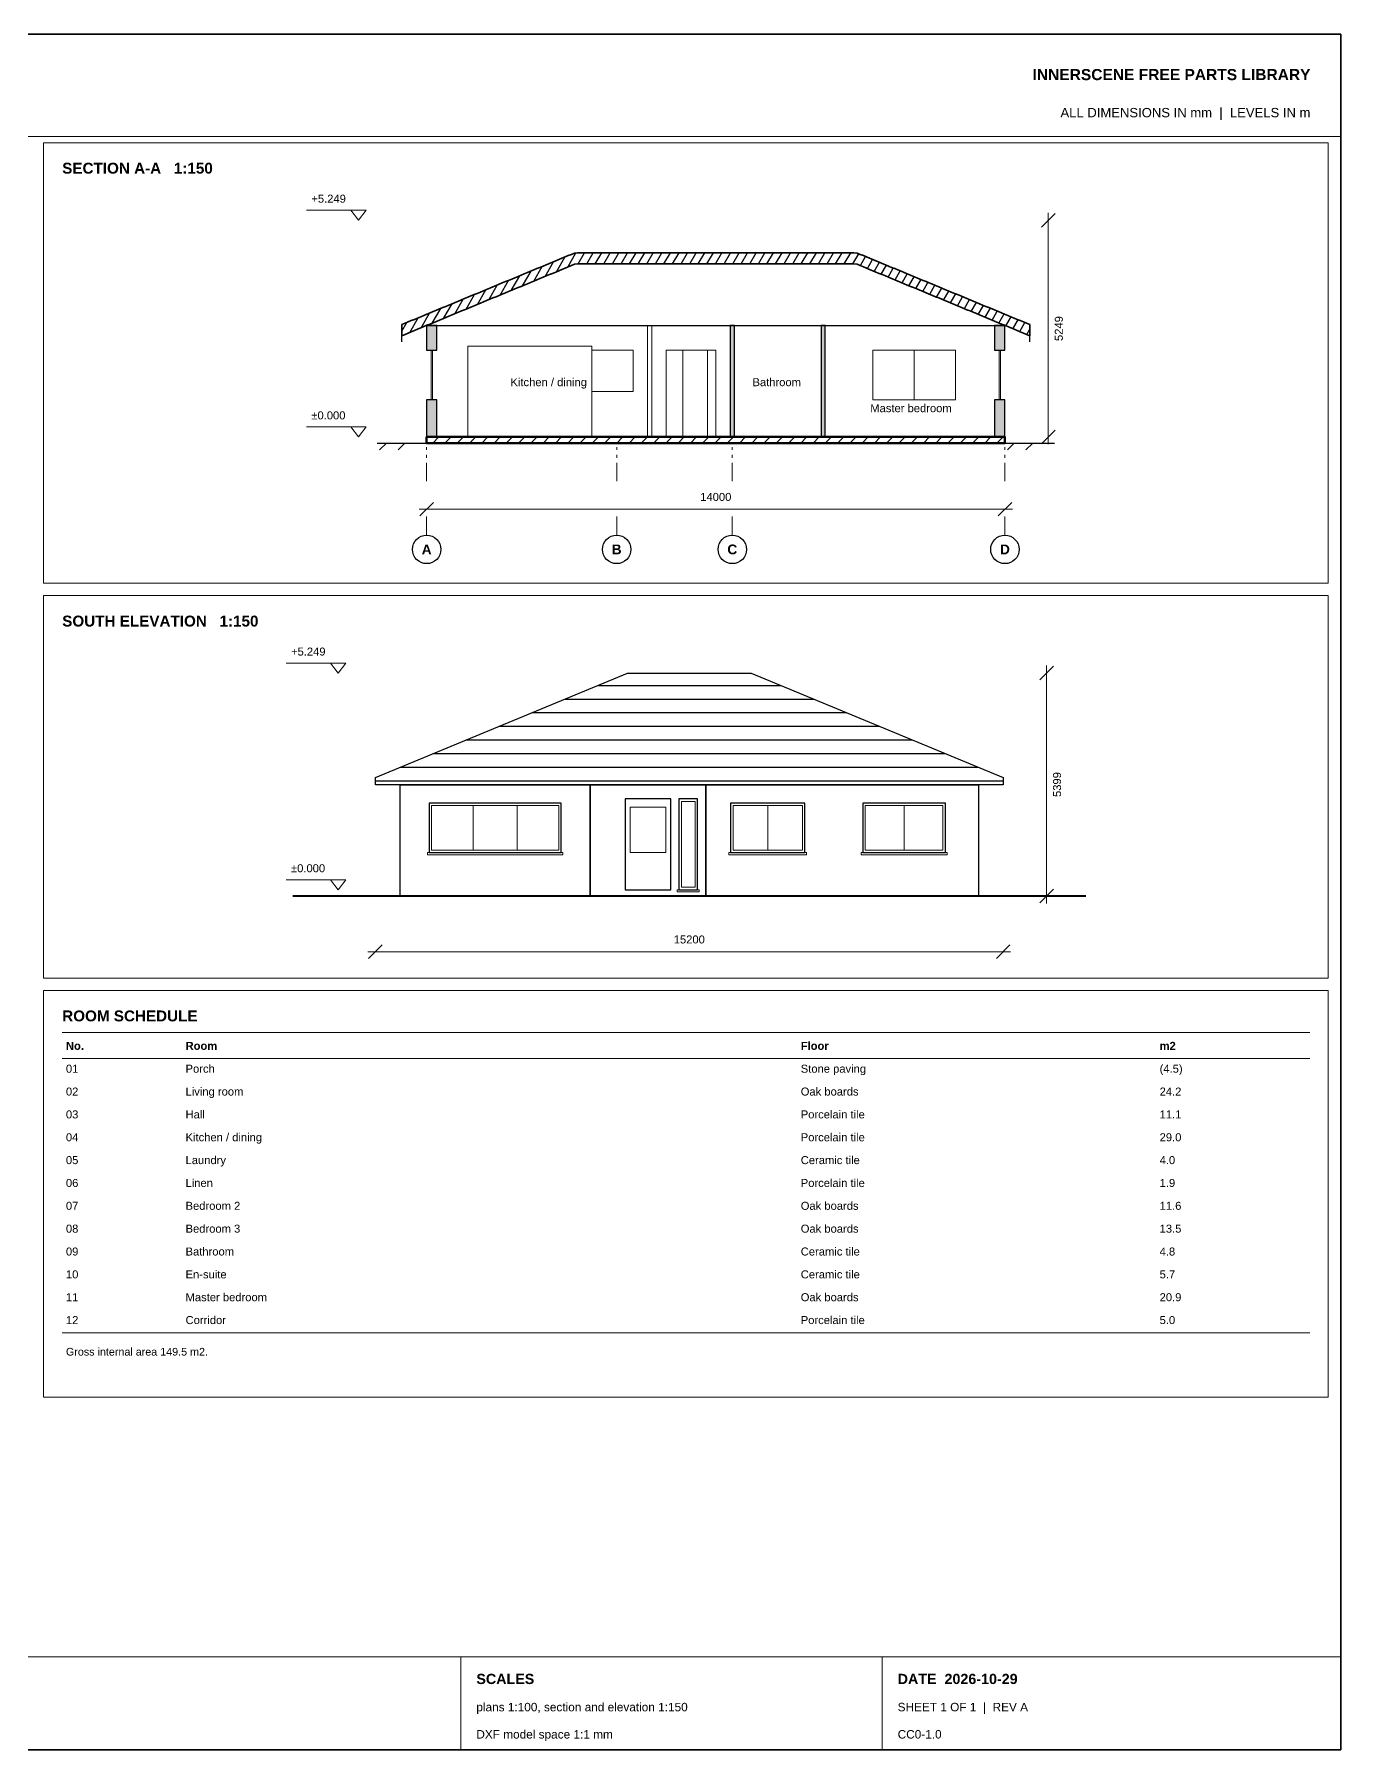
# Paper-space layout 'Layout1' of a CAD drawing. Header units: millimetres. Extents: x 10 to 410, y 10 to 287.
# Drawn here: x 199.2 to 410, y 10 to 287 of the extents above; entities that cross this region are included whole.
import ezdxf
from ezdxf.enums import TextEntityAlignment as Align

# ---------------------------------------------------------------- set-up
doc = ezdxf.new("R2010")
doc.units = ezdxf.units.MM
for name, color, linetype, lineweight, true_color in [('A-BORDER', 7, 'Continuous', 18, 0x6f8794), ('A-DIMS', 7, 'Continuous', 15, 0x46606d), ('A-DOOR', 7, 'Continuous', 20, 0x8a5a35), ('A-GLAZ', 7, 'Continuous', 20, 0x2a7f95), ('A-GRID', 7, 'Continuous', 13, 0x7b939b), ('A-ROOF', 7, 'Continuous', 30, 0x7a4a32), ('A-SITE', 7, 'Continuous', 25, 0x75664e), ('A-TEXT', 7, 'Continuous', 15, 0x1b2a33), ('A-WALL', 7, 'Continuous', 30, 0x2f3d46), ('A-WALL-BYD', 7, 'Continuous', 18, 0x6d7d86), ('S-CONC', 7, 'Continuous', 50, 0x1f2d36), ('S-HATCH', 7, 'Continuous', 9, 0x9aa5aa)]:
    doc.layers.add(name, color=color, linetype=linetype, lineweight=lineweight, true_color=true_color)
doc.styles.add('STR_BOLD', font='arialbd.ttf')
doc.styles.add('STR_REGULAR', font='arial.ttf')

psp = doc.layouts.get("Layout1")

# ---------------------------------------------------------------- hatches: boundary and pattern name
at = {"layer": 'A-WALL'}
for points in [[(262.48, 235.99), (264.15, 235.99), (264.15, 239.99), (262.48, 239.99)], [(311.48, 221.99), (312.15, 221.99), (312.15, 239.99), (311.48, 239.99)], [(326.15, 221.99), (326.81, 221.99), (326.81, 239.99), (326.15, 239.99)], [(354.15, 235.99), (355.81, 235.99), (355.81, 239.99), (354.15, 239.99)], [(262.48, 221.99), (264.15, 221.99), (264.15, 227.99), (262.48, 227.99)], [(354.15, 221.99), (355.81, 221.99), (355.81, 227.99), (354.15, 227.99)]]:
    psp.add_hatch(color=256, dxfattribs=at).paths.add_polyline_path(points)

# ---------------------------------------------------------------- linework, layer by layer
at = {"layer": 'A-BORDER'}
for p, q in [((10, 270.5), (410, 270.5)), ((203.66, 125.8), (405, 125.8)), ((203.66, 121.61), (405, 121.61)), ((203.66, 77.33), (405, 77.33)), ((10, 25), (410, 25)), ((268, 10), (268, 25)), ((336, 10), (336, 25))]:
    psp.add_line(p, q, dxfattribs=at)
at = {"layer": 'A-BORDER', "lineweight": 35}
psp.add_lwpolyline([(10, 10), (410, 10), (410, 287), (10, 287)], close=True, dxfattribs=at)
at = {"layer": 'A-BORDER'}
for points in [[(200.66, 198.37), (408, 198.37), (408, 269.5), (200.66, 269.5)], [(200.66, 134.61), (408, 134.61), (408, 196.37), (200.66, 196.37)], [(200.66, 66.95), (408, 66.95), (408, 132.61), (200.66, 132.61)]]:
    psp.add_lwpolyline(points, close=True, dxfattribs=at)
at = {"layer": 'A-DIMS'}
for p, q in [((252.73, 258.58), (243.07, 258.58)), ((362.81, 220.79), (362.81, 258.18)), ((252.73, 223.59), (243.07, 223.59)), ((261.28, 210.32), (357.01, 210.32)), ((249.45, 185.45), (239.79, 185.45)), ((362.53, 146.66), (362.53, 185.05)), ((249.45, 150.46), (239.79, 150.46)), ((253, 138.86), (356.73, 138.86))]:
    psp.add_line(p, q, dxfattribs=at)
at = {"layer": 'A-DIMS', "lineweight": 30}
for p, q in [((361.71, 255.88), (363.91, 258.08)), ((361.71, 220.89), (363.91, 223.09)), ((261.38, 209.22), (263.58, 211.42)), ((354.71, 209.22), (356.91, 211.42)), ((361.43, 182.75), (363.63, 184.95)), ((361.43, 146.76), (363.63, 148.96)), ((253.1, 137.76), (255.3, 139.96)), ((354.43, 137.76), (356.63, 139.96))]:
    psp.add_line(p, q, dxfattribs=at)
at = {"layer": 'A-DIMS'}
for points in [[(251.48, 256.98), (250.23, 258.58), (252.73, 258.58)], [(251.48, 221.99), (250.23, 223.59), (252.73, 223.59)], [(248.2, 183.85), (246.95, 185.45), (249.45, 185.45)], [(248.2, 148.86), (246.95, 150.46), (249.45, 150.46)]]:
    psp.add_lwpolyline(points, close=True, dxfattribs=at)
at = {"layer": 'A-DOOR'}
for points in [[(301.15, 221.99), (307.81, 221.99), (307.81, 235.99), (301.15, 235.99)], [(303.81, 221.99), (309.15, 221.99), (309.15, 235.99), (303.81, 235.99)]]:
    psp.add_lwpolyline(points, close=True, dxfattribs=at)
at = {"layer": 'A-DOOR', "lineweight": 25}
psp.add_lwpolyline([(294.53, 148.86), (301.87, 148.86), (301.87, 163.52), (294.53, 163.52)], close=True, dxfattribs=at)
at = {"layer": 'A-GLAZ'}
for p, q in [((262.48, 235.99), (264.15, 235.99)), ((263.21, 227.99), (263.21, 235.99)), ((263.41, 227.99), (263.41, 235.99)), ((341.15, 227.99), (341.15, 235.99)), ((354.15, 235.99), (355.81, 235.99)), ((354.88, 227.99), (354.88, 235.99)), ((355.08, 227.99), (355.08, 235.99)), ((262.48, 227.99), (264.15, 227.99)), ((354.15, 227.99), (355.81, 227.99)), ((269.98, 155.26), (269.98, 162.46)), ((277.09, 155.26), (277.09, 162.46)), ((317.53, 155.26), (317.53, 162.46)), ((339.53, 155.26), (339.53, 162.46))]:
    psp.add_line(p, q, dxfattribs=at)
for points in [[(269.15, 221.99), (289.15, 221.99), (289.15, 236.65), (269.15, 236.65)], [(289.15, 229.32), (295.81, 229.32), (295.81, 235.99), (289.15, 235.99)], [(334.48, 227.99), (347.81, 227.99), (347.81, 235.99), (334.48, 235.99)], [(263.27, 155.26), (283.8, 155.26), (283.8, 162.46), (263.27, 162.46)], [(295.33, 154.86), (301.07, 154.86), (301.07, 162.19), (295.33, 162.19)], [(303.6, 149.26), (305.8, 149.26), (305.8, 163.12), (303.6, 163.12)], [(311.93, 155.26), (323.13, 155.26), (323.13, 162.46), (311.93, 162.46)], [(333.27, 155.26), (345.8, 155.26), (345.8, 162.46), (333.27, 162.46)]]:
    psp.add_lwpolyline(points, close=True, dxfattribs=at)
at = {"layer": 'A-GLAZ', "lineweight": 25}
for points in [[(303.2, 148.86), (306.2, 148.86), (306.2, 163.52), (303.2, 163.52)], [(262.87, 154.86), (284.2, 154.86), (284.2, 162.86), (262.87, 162.86)], [(311.53, 154.86), (323.53, 154.86), (323.53, 162.86), (311.53, 162.86)], [(332.87, 154.86), (346.2, 154.86), (346.2, 162.86), (332.87, 162.86)]]:
    psp.add_lwpolyline(points, close=True, dxfattribs=at)
at = {"layer": 'A-GRID'}
for p, q in [((262.48, 219.92), (262.48, 220.32)), ((262.48, 218.62), (262.48, 219.12)), ((293.15, 219.92), (293.15, 220.32)), ((293.15, 218.62), (293.15, 219.12)), ((311.81, 219.92), (311.81, 220.32)), ((311.81, 218.62), (311.81, 219.12)), ((355.81, 219.92), (355.81, 220.32)), ((355.81, 218.62), (355.81, 219.12)), ((262.48, 214.82), (262.48, 217.82)), ((293.15, 214.82), (293.15, 217.82)), ((311.81, 214.82), (311.81, 217.82)), ((355.81, 214.82), (355.81, 217.82)), ((262.48, 206.12), (262.48, 209.12)), ((293.15, 206.12), (293.15, 209.12)), ((311.81, 206.12), (311.81, 209.12)), ((355.81, 206.12), (355.81, 209.12))]:
    psp.add_line(p, q, dxfattribs=at)
at = {"layer": 'A-GRID', "lineweight": 25}
for centre in [(262.48, 203.82), (293.15, 203.82), (311.81, 203.82), (355.81, 203.82)]:
    psp.add_circle(centre, 2.3, dxfattribs=at)
at = {"layer": 'A-ROOF'}
for p, q in [((279.78, 247.15), (281.15, 249.52)), ((281.6, 247.91), (282.97, 250.28)), ((283.42, 248.66), (284.79, 251.03)), ((285.24, 249.42), (286.56, 251.7)), ((286.93, 249.93), (287.97, 251.73)), ((288.31, 249.93), (289.35, 251.73)), ((289.7, 249.93), (290.74, 251.73)), ((291.08, 249.93), (292.12, 251.73)), ((292.47, 249.93), (293.51, 251.73)), ((293.85, 249.93), (294.9, 251.73)), ((295.24, 249.93), (296.28, 251.73)), ((296.62, 249.93), (297.67, 251.73)), ((298.01, 249.93), (299.05, 251.73)), ((299.4, 249.93), (300.44, 251.73)), ((300.78, 249.93), (301.82, 251.73)), ((302.17, 249.93), (303.21, 251.73)), ((303.55, 249.93), (304.59, 251.73)), ((304.94, 249.93), (305.98, 251.73)), ((306.32, 249.93), (307.37, 251.73)), ((307.71, 249.93), (308.75, 251.73)), ((309.1, 249.93), (310.14, 251.73)), ((310.48, 249.93), (311.52, 251.73)), ((311.87, 249.93), (312.91, 251.73)), ((313.25, 249.93), (314.29, 251.73)), ((314.64, 249.93), (315.68, 251.73)), ((316.02, 249.93), (317.07, 251.73)), ((317.41, 249.93), (318.45, 251.73)), ((318.8, 249.93), (319.84, 251.73)), ((320.18, 249.93), (321.22, 251.73)), ((321.57, 249.93), (322.61, 251.73)), ((322.95, 249.93), (323.99, 251.73)), ((324.34, 249.93), (325.38, 251.73)), ((325.72, 249.93), (326.76, 251.73)), ((327.11, 249.93), (328.15, 251.73)), ((328.49, 249.93), (329.54, 251.73)), ((329.88, 249.93), (330.92, 251.73)), ((331.27, 249.93), (332.21, 251.57)), ((332.49, 249.65), (333.33, 251.1)), ((333.61, 249.18), (334.45, 250.64)), ((334.73, 248.72), (335.57, 250.18)), ((335.84, 248.26), (336.68, 249.71)), ((274.32, 244.89), (275.69, 247.26)), ((276.14, 245.64), (277.51, 248.01)), ((277.96, 246.4), (279.33, 248.77)), ((336.96, 247.79), (337.8, 249.25)), ((338.08, 247.33), (338.92, 248.79)), ((339.2, 246.87), (340.04, 248.32)), ((340.32, 246.4), (341.16, 247.86)), ((341.44, 245.94), (342.28, 247.4)), ((342.55, 245.48), (343.39, 246.93)), ((267.03, 241.87), (268.4, 244.24)), ((268.85, 242.63), (270.22, 245)), ((270.67, 243.38), (272.04, 245.75)), ((272.5, 244.14), (273.87, 246.51)), ((343.67, 245.02), (344.51, 246.47)), ((344.79, 244.55), (345.63, 246.01)), ((345.91, 244.09), (346.75, 245.54)), ((347.03, 243.63), (347.87, 245.08)), ((348.14, 243.16), (348.99, 244.62)), ((349.26, 242.7), (350.1, 244.16)), ((259.75, 238.85), (261.12, 241.23)), ((261.57, 239.61), (262.94, 241.98)), ((263.39, 240.36), (264.76, 242.73)), ((265.21, 241.12), (266.58, 243.49)), ((350.38, 242.24), (351.22, 243.69)), ((351.5, 241.77), (352.34, 243.23)), ((352.62, 241.31), (353.46, 242.77)), ((353.74, 240.85), (354.58, 242.3)), ((354.85, 240.38), (355.69, 241.84)), ((355.97, 239.92), (356.81, 241.38)), ((258.48, 239.06), (259.3, 240.47)), ((357.09, 239.46), (357.93, 240.91)), ((358.21, 238.99), (359.05, 240.45)), ((359.33, 238.53), (359.81, 239.37)), ((290.06, 181.86), (319.67, 181.86)), ((279.43, 177.46), (330.3, 177.46)), ((284.75, 179.66), (324.99, 179.66)), ((274.12, 175.26), (335.61, 175.26)), ((268.81, 173.06), (340.92, 173.06)), ((263.5, 170.86), (346.23, 170.86)), ((254.2, 166.46), (355.53, 166.46)), ((258.19, 168.66), (351.54, 168.66))]:
    psp.add_line(p, q, dxfattribs=at)
at = {"layer": 'A-ROOF', "lineweight": 30}
for p, q in [((258.48, 237.33), (258.48, 238.73)), ((262.48, 239.99), (355.81, 239.99)), ((359.81, 237.33), (359.81, 238.73))]:
    psp.add_line(p, q, dxfattribs=at)
at = {"layer": 'A-ROOF', "lineweight": 35}
psp.add_lwpolyline([(258.48, 240.13), (258.99, 240.34), (259.49, 240.55), (260, 240.76), (260.51, 240.97), (261.01, 241.18), (261.52, 241.39), (262.03, 241.6), (262.53, 241.81), (263.04, 242.02), (263.55, 242.23), (264.05, 242.44), (264.56, 242.65), (265.07, 242.86), (265.57, 243.07), (266.08, 243.28), (266.59, 243.49), (267.09, 243.7), (267.6, 243.91), (268.11, 244.12), (268.61, 244.33), (269.12, 244.54), (269.63, 244.75), (270.13, 244.96), (270.64, 245.17), (271.15, 245.38), (271.65, 245.59), (272.16, 245.8), (272.67, 246.01), (273.17, 246.22), (273.68, 246.43), (274.19, 246.64), (274.69, 246.85), (275.2, 247.06), (275.71, 247.27), (276.21, 247.48), (276.72, 247.69), (277.23, 247.9), (277.73, 248.11), (278.24, 248.32), (278.75, 248.53), (279.25, 248.74), (279.76, 248.95), (280.27, 249.16), (280.77, 249.37), (281.28, 249.58), (281.79, 249.79), (282.29, 250), (282.8, 250.21), (283.31, 250.42), (283.81, 250.63), (284.32, 250.84), (284.83, 251.05), (285.33, 251.26), (285.84, 251.47), (286.35, 251.68), (286.85, 251.73), (287.36, 251.73), (287.87, 251.73), (288.37, 251.73), (288.88, 251.73), (289.39, 251.73), (289.89, 251.73), (290.4, 251.73), (290.91, 251.73), (291.41, 251.73), (291.92, 251.73), (292.43, 251.73), (292.93, 251.73), (293.44, 251.73), (293.95, 251.73), (294.45, 251.73), (294.96, 251.73), (295.47, 251.73), (295.97, 251.73), (296.48, 251.73), (296.99, 251.73), (297.49, 251.73), (298, 251.73), (298.51, 251.73), (299.01, 251.73), (299.52, 251.73), (300.03, 251.73), (300.53, 251.73), (301.04, 251.73), (301.55, 251.73), (302.05, 251.73), (302.56, 251.73), (303.07, 251.73), (303.57, 251.73), (304.08, 251.73), (304.59, 251.73), (305.09, 251.73), (305.6, 251.73), (306.11, 251.73), (306.61, 251.73), (307.12, 251.73), (307.63, 251.73), (308.13, 251.73), (308.64, 251.73), (309.15, 251.73), (309.65, 251.73), (310.16, 251.73), (310.67, 251.73), (311.17, 251.73), (311.68, 251.73), (312.19, 251.73), (312.69, 251.73), (313.2, 251.73), (313.71, 251.73), (314.21, 251.73), (314.72, 251.73), (315.23, 251.73), (315.73, 251.73), (316.24, 251.73), (316.75, 251.73), (317.25, 251.73), (317.76, 251.73), (318.27, 251.73), (318.77, 251.73), (319.28, 251.73), (319.79, 251.73), (320.29, 251.73), (320.8, 251.73), (321.31, 251.73), (321.81, 251.73), (322.32, 251.73), (322.83, 251.73), (323.33, 251.73), (323.84, 251.73), (324.35, 251.73), (324.85, 251.73), (325.36, 251.73), (325.87, 251.73), (326.37, 251.73), (326.88, 251.73), (327.39, 251.73), (327.89, 251.73), (328.4, 251.73), (328.91, 251.73), (329.41, 251.73), (329.92, 251.73), (330.43, 251.73), (330.93, 251.73), (331.44, 251.73), (331.95, 251.68), (332.45, 251.47), (332.96, 251.26), (333.47, 251.05), (333.97, 250.84), (334.48, 250.63), (334.99, 250.42), (335.49, 250.21), (336, 250), (336.51, 249.79), (337.01, 249.58), (337.52, 249.37), (338.03, 249.16), (338.53, 248.95), (339.04, 248.74), (339.55, 248.53), (340.05, 248.32), (340.56, 248.11), (341.07, 247.9), (341.57, 247.69), (342.08, 247.48), (342.59, 247.27), (343.09, 247.06), (343.6, 246.85), (344.11, 246.64), (344.61, 246.43), (345.12, 246.22), (345.63, 246.01), (346.13, 245.8), (346.64, 245.59), (347.15, 245.38), (347.65, 245.17), (348.16, 244.96), (348.67, 244.75), (349.17, 244.54), (349.68, 244.33), (350.19, 244.12), (350.69, 243.91), (351.2, 243.7), (351.71, 243.49), (352.21, 243.28), (352.72, 243.07), (353.23, 242.86), (353.73, 242.65), (354.24, 242.44), (354.75, 242.23), (355.25, 242.02), (355.76, 241.81), (356.27, 241.6), (356.77, 241.39), (357.28, 241.18), (357.79, 240.97), (358.29, 240.76), (358.8, 240.55), (359.31, 240.34), (359.81, 240.13), (359.81, 238.33), (359.31, 238.54), (358.8, 238.75), (358.29, 238.96), (357.79, 239.17), (357.28, 239.38), (356.77, 239.59), (356.27, 239.8), (355.76, 240.01), (355.25, 240.22), (354.75, 240.43), (354.24, 240.64), (353.73, 240.85), (353.23, 241.06), (352.72, 241.27), (352.21, 241.48), (351.71, 241.69), (351.2, 241.9), (350.69, 242.11), (350.19, 242.32), (349.68, 242.53), (349.17, 242.74), (348.67, 242.95), (348.16, 243.16), (347.65, 243.37), (347.15, 243.58), (346.64, 243.79), (346.13, 244), (345.63, 244.21), (345.12, 244.42), (344.61, 244.63), (344.11, 244.84), (343.6, 245.05), (343.09, 245.25), (342.59, 245.46), (342.08, 245.67), (341.57, 245.88), (341.07, 246.09), (340.56, 246.3), (340.05, 246.51), (339.55, 246.72), (339.04, 246.93), (338.53, 247.14), (338.03, 247.35), (337.52, 247.56), (337.01, 247.77), (336.51, 247.98), (336, 248.19), (335.49, 248.4), (334.99, 248.61), (334.48, 248.82), (333.97, 249.03), (333.47, 249.24), (332.96, 249.45), (332.45, 249.66), (331.95, 249.87), (331.44, 249.93), (330.93, 249.93), (330.43, 249.93), (329.92, 249.93), (329.41, 249.93), (328.91, 249.93), (328.4, 249.93), (327.89, 249.93), (327.39, 249.93), (326.88, 249.93), (326.37, 249.93), (325.87, 249.93), (325.36, 249.93), (324.85, 249.93), (324.35, 249.93), (323.84, 249.93), (323.33, 249.93), (322.83, 249.93), (322.32, 249.93), (321.81, 249.93), (321.31, 249.93), (320.8, 249.93), (320.29, 249.93), (319.79, 249.93), (319.28, 249.93), (318.77, 249.93), (318.27, 249.93), (317.76, 249.93), (317.25, 249.93), (316.75, 249.93), (316.24, 249.93), (315.73, 249.93), (315.23, 249.93), (314.72, 249.93), (314.21, 249.93), (313.71, 249.93), (313.2, 249.93), (312.69, 249.93), (312.19, 249.93), (311.68, 249.93), (311.17, 249.93), (310.67, 249.93), (310.16, 249.93), (309.65, 249.93), (309.15, 249.93), (308.64, 249.93), (308.13, 249.93), (307.63, 249.93), (307.12, 249.93), (306.61, 249.93), (306.11, 249.93), (305.6, 249.93), (305.09, 249.93), (304.59, 249.93), (304.08, 249.93), (303.57, 249.93), (303.07, 249.93), (302.56, 249.93), (302.05, 249.93), (301.55, 249.93), (301.04, 249.93), (300.53, 249.93), (300.03, 249.93), (299.52, 249.93), (299.01, 249.93), (298.51, 249.93), (298, 249.93), (297.49, 249.93), (296.99, 249.93), (296.48, 249.93), (295.97, 249.93), (295.47, 249.93), (294.96, 249.93), (294.45, 249.93), (293.95, 249.93), (293.44, 249.93), (292.93, 249.93), (292.43, 249.93), (291.92, 249.93), (291.41, 249.93), (290.91, 249.93), (290.4, 249.93), (289.89, 249.93), (289.39, 249.93), (288.88, 249.93), (288.37, 249.93), (287.87, 249.93), (287.36, 249.93), (286.85, 249.93), (286.35, 249.87), (285.84, 249.66), (285.33, 249.45), (284.83, 249.24), (284.32, 249.03), (283.81, 248.82), (283.31, 248.61), (282.8, 248.4), (282.29, 248.19), (281.79, 247.98), (281.28, 247.77), (280.77, 247.56), (280.27, 247.35), (279.76, 247.14), (279.25, 246.93), (278.75, 246.72), (278.24, 246.51), (277.73, 246.3), (277.23, 246.09), (276.72, 245.88), (276.21, 245.67), (275.71, 245.46), (275.2, 245.25), (274.69, 245.05), (274.19, 244.84), (273.68, 244.63), (273.17, 244.42), (272.67, 244.21), (272.16, 244), (271.65, 243.79), (271.15, 243.58), (270.64, 243.37), (270.13, 243.16), (269.63, 242.95), (269.12, 242.74), (268.61, 242.53), (268.11, 242.32), (267.6, 242.11), (267.09, 241.9), (266.59, 241.69), (266.08, 241.48), (265.57, 241.27), (265.07, 241.06), (264.56, 240.85), (264.05, 240.64), (263.55, 240.43), (263.04, 240.22), (262.53, 240.01), (262.03, 239.8), (261.52, 239.59), (261.01, 239.38), (260.51, 239.17), (260, 238.96), (259.49, 238.75), (258.99, 238.54), (258.48, 238.33)], close=True, dxfattribs=at)
at = {"layer": 'A-ROOF', "lineweight": 30}
psp.add_lwpolyline([(254.2, 167), (294.87, 183.85), (314.87, 183.85), (355.53, 167), (355.53, 165.8), (254.2, 165.8)], close=True, dxfattribs=at)
at = {"layer": 'A-SITE'}
for p, q in [((254.48, 220.99), (262.48, 220.99)), ((255.98, 220.99), (254.88, 219.89)), ((258.98, 220.99), (257.88, 219.89)), ((355.81, 220.99), (363.81, 220.99)), ((357.31, 220.99), (356.21, 219.89)), ((360.31, 220.99), (359.21, 219.89))]:
    psp.add_line(p, q, dxfattribs=at)
at = {"layer": 'A-SITE', "lineweight": 40}
psp.add_line((240.87, 147.86), (368.87, 147.86), dxfattribs=at)
at = {"layer": 'A-WALL'}
for points in [[(262.48, 235.99), (264.15, 235.99), (264.15, 239.99), (262.48, 239.99)], [(311.48, 221.99), (312.15, 221.99), (312.15, 239.99), (311.48, 239.99)], [(326.15, 221.99), (326.81, 221.99), (326.81, 239.99), (326.15, 239.99)], [(354.15, 235.99), (355.81, 235.99), (355.81, 239.99), (354.15, 239.99)], [(262.48, 221.99), (264.15, 221.99), (264.15, 227.99), (262.48, 227.99)], [(354.15, 221.99), (355.81, 221.99), (355.81, 227.99), (354.15, 227.99)]]:
    psp.add_lwpolyline(points, close=True, dxfattribs=at)
at = {"layer": 'A-WALL-BYD'}
for p, q in [((298.15, 221.99), (298.15, 239.99)), ((298.81, 221.99), (298.81, 239.99))]:
    psp.add_line(p, q, dxfattribs=at)
at = {"layer": 'A-WALL-BYD', "lineweight": 25}
for points in [[(288.87, 147.86), (258.2, 147.86), (258.2, 165.8), (288.87, 165.8)], [(288.87, 147.86), (288.87, 165.8), (307.53, 165.8), (307.53, 147.86)], [(351.53, 147.86), (307.53, 147.86), (307.53, 165.8), (351.53, 165.8)]]:
    psp.add_lwpolyline(points, close=True, dxfattribs=at)
at = {"layer": 'A-WALL-BYD'}
for points in [[(262.6, 154.52), (284.47, 154.52), (284.47, 154.86), (262.6, 154.86)], [(311.27, 154.52), (323.8, 154.52), (323.8, 154.86), (311.27, 154.86)], [(332.6, 154.52), (346.47, 154.52), (346.47, 154.86), (332.6, 154.86)], [(302.93, 148.52), (306.47, 148.52), (306.47, 148.86), (302.93, 148.86)]]:
    psp.add_lwpolyline(points, close=True, dxfattribs=at)
at = {"layer": 'S-CONC'}
psp.add_lwpolyline([(262.48, 220.99), (355.81, 220.99), (355.81, 221.99), (262.48, 221.99)], close=True, dxfattribs=at)
at = {"layer": 'S-HATCH'}
for p, q in [((263.46, 220.99), (264.46, 221.99)), ((265.44, 220.99), (266.44, 221.99)), ((267.42, 220.99), (268.42, 221.99)), ((269.4, 220.99), (270.4, 221.99)), ((271.38, 220.99), (272.38, 221.99)), ((273.36, 220.99), (274.36, 221.99)), ((275.34, 220.99), (276.34, 221.99)), ((277.32, 220.99), (278.32, 221.99)), ((279.3, 220.99), (280.3, 221.99)), ((281.28, 220.99), (282.28, 221.99)), ((283.26, 220.99), (284.26, 221.99)), ((285.24, 220.99), (286.24, 221.99)), ((287.22, 220.99), (288.22, 221.99)), ((289.2, 220.99), (290.2, 221.99)), ((291.18, 220.99), (292.18, 221.99)), ((293.16, 220.99), (294.16, 221.99)), ((295.14, 220.99), (296.14, 221.99)), ((297.12, 220.99), (298.12, 221.99)), ((299.1, 220.99), (300.1, 221.99)), ((301.08, 220.99), (302.08, 221.99)), ((303.06, 220.99), (304.06, 221.99)), ((305.04, 220.99), (306.04, 221.99)), ((307.02, 220.99), (308.02, 221.99)), ((309, 220.99), (310, 221.99)), ((310.98, 220.99), (311.98, 221.99)), ((312.96, 220.99), (313.96, 221.99)), ((314.94, 220.99), (315.94, 221.99)), ((316.92, 220.99), (317.92, 221.99)), ((318.9, 220.99), (319.9, 221.99)), ((320.88, 220.99), (321.88, 221.99)), ((322.86, 220.99), (323.86, 221.99)), ((324.84, 220.99), (325.84, 221.99)), ((326.82, 220.99), (327.82, 221.99)), ((328.8, 220.99), (329.8, 221.99)), ((330.78, 220.99), (331.78, 221.99)), ((332.76, 220.99), (333.76, 221.99)), ((334.74, 220.99), (335.74, 221.99)), ((336.72, 220.99), (337.72, 221.99)), ((338.7, 220.99), (339.7, 221.99)), ((340.68, 220.99), (341.68, 221.99)), ((342.66, 220.99), (343.66, 221.99)), ((344.64, 220.99), (345.64, 221.99)), ((346.62, 220.99), (347.62, 221.99)), ((348.6, 220.99), (349.6, 221.99)), ((350.58, 220.99), (351.58, 221.99)), ((352.56, 220.99), (353.56, 221.99)), ((354.53, 220.99), (355.53, 221.99))]:
    psp.add_line(p, q, dxfattribs=at)

# ---------------------------------------------------------------- texts
at = {"layer": 'A-DIMS', "style": 'STR_REGULAR'}
for s, p in [('+5.249', (243.87, 259.81)), ('±0.000', (243.87, 224.82)), ('+5.249', (240.59, 186.68)), ('±0.000', (240.59, 151.69))]:
    psp.add_text(s, height=1.292, dxfattribs=at).set_placement(p)
for s, p in [('5249', (365.15, 239.48)), ('5399', (364.87, 165.85))]:
    psp.add_text(s, height=1.292, rotation=90, dxfattribs=at).set_placement(p, align=Align.CENTER)
for s, p in [('14000', (309.15, 211.65)), ('15200', (304.87, 140.19))]:
    psp.add_text(s, height=1.292, dxfattribs=at).set_placement(p, align=Align.CENTER)
at = {"layer": 'A-TEXT'}
for s, height, style, p in [('INNERSCENE FREE PARTS LIBRARY', 1.795, 'STR_BOLD', (360.27, 279.6)), ('ALL DIMENSIONS IN mm  |  LEVELS IN m', 1.5078, 'STR_REGULAR', (364.78, 273.6)), ('SECTION A-A   1:150', 1.7591, 'STR_BOLD', (203.66, 264.5)), ('SOUTH ELEVATION   1:150', 1.7591, 'STR_BOLD', (203.66, 191.37)), ('ROOM SCHEDULE', 1.7591, 'STR_BOLD', (203.66, 127.61)), ('No.', 1.292, 'STR_BOLD', (204.26, 123.01)), ('Room', 1.292, 'STR_BOLD', (223.57, 123.01)), ('Floor', 1.292, 'STR_BOLD', (322.86, 123.01)), ('m2', 1.292, 'STR_BOLD', (380.78, 123.01)), ('01', 1.292, 'STR_REGULAR', (204.26, 119.32)), ('Porch', 1.292, 'STR_REGULAR', (223.57, 119.32)), ('Stone paving', 1.2924, 'STR_REGULAR', (322.86, 119.32)), ('(4.5)', 1.292, 'STR_REGULAR', (380.78, 119.32)), ('02', 1.292, 'STR_REGULAR', (204.26, 115.63)), ('Living room', 1.2924, 'STR_REGULAR', (223.57, 115.63)), ('Oak boards', 1.292, 'STR_REGULAR', (322.86, 115.63)), ('24.2', 1.292, 'STR_REGULAR', (380.78, 115.63)), ('03', 1.292, 'STR_REGULAR', (204.26, 111.94)), ('Hall', 1.292, 'STR_REGULAR', (223.57, 111.94)), ('Porcelain tile', 1.2924, 'STR_REGULAR', (322.86, 111.94)), ('11.1', 1.292, 'STR_REGULAR', (380.78, 111.94)), ('04', 1.292, 'STR_REGULAR', (204.26, 108.25)), ('Kitchen / dining', 1.2924, 'STR_REGULAR', (223.57, 108.25)), ('Porcelain tile', 1.2924, 'STR_REGULAR', (322.86, 108.25)), ('29.0', 1.292, 'STR_REGULAR', (380.78, 108.25)), ('05', 1.292, 'STR_REGULAR', (204.26, 104.56)), ('Laundry', 1.292, 'STR_REGULAR', (223.57, 104.56)), ('Ceramic tile', 1.2924, 'STR_REGULAR', (322.86, 104.56)), ('4.0', 1.292, 'STR_REGULAR', (380.78, 104.56)), ('06', 1.292, 'STR_REGULAR', (204.26, 100.87)), ('Linen', 1.292, 'STR_REGULAR', (223.57, 100.87)), ('Porcelain tile', 1.2924, 'STR_REGULAR', (322.86, 100.87)), ('1.9', 1.292, 'STR_REGULAR', (380.78, 100.87)), ('07', 1.292, 'STR_REGULAR', (204.26, 97.18)), ('Bedroom 2', 1.292, 'STR_REGULAR', (223.57, 97.18)), ('Oak boards', 1.292, 'STR_REGULAR', (322.86, 97.18)), ('11.6', 1.292, 'STR_REGULAR', (380.78, 97.18)), ('08', 1.292, 'STR_REGULAR', (204.26, 93.49)), ('Bedroom 3', 1.292, 'STR_REGULAR', (223.57, 93.49)), ('Oak boards', 1.292, 'STR_REGULAR', (322.86, 93.49)), ('13.5', 1.292, 'STR_REGULAR', (380.78, 93.49)), ('09', 1.292, 'STR_REGULAR', (204.26, 89.8)), ('Bathroom', 1.292, 'STR_REGULAR', (223.57, 89.8)), ('Ceramic tile', 1.2924, 'STR_REGULAR', (322.86, 89.8)), ('4.8', 1.292, 'STR_REGULAR', (380.78, 89.8)), ('10', 1.292, 'STR_REGULAR', (204.26, 86.11)), ('En-suite', 1.292, 'STR_REGULAR', (223.57, 86.11)), ('Ceramic tile', 1.2924, 'STR_REGULAR', (322.86, 86.11)), ('5.7', 1.292, 'STR_REGULAR', (380.78, 86.11)), ('11', 1.292, 'STR_REGULAR', (204.26, 82.42)), ('Master bedroom', 1.2924, 'STR_REGULAR', (223.57, 82.42)), ('Oak boards', 1.292, 'STR_REGULAR', (322.86, 82.42)), ('20.9', 1.292, 'STR_REGULAR', (380.78, 82.42)), ('12', 1.292, 'STR_REGULAR', (204.26, 78.73)), ('Corridor', 1.292, 'STR_REGULAR', (223.57, 78.73)), ('Porcelain tile', 1.2924, 'STR_REGULAR', (322.86, 78.73)), ('5.0', 1.292, 'STR_REGULAR', (380.78, 78.73)), ('Gross internal area 149.5 m2.', 1.2407, 'STR_REGULAR', (204.26, 73.64)), ('SCALES', 1.651, 'STR_BOLD', (270.5, 20.6)), ('DATE  2026-10-29', 1.6514, 'STR_BOLD', (338.5, 20.6)), ('plans 1:100, section and elevation 1:150', 1.3642, 'STR_REGULAR', (270.5, 16.2)), ('SHEET 1 OF 1  |  REV A', 1.3642, 'STR_REGULAR', (338.5, 16.2)), ('DXF model space 1:1 mm', 1.3642, 'STR_REGULAR', (270.5, 11.8)), ('CC0-1.0', 1.364, 'STR_REGULAR', (338.5, 11.8))]:
    psp.add_text(s, height=height, dxfattribs=dict(at, style=style)).set_placement(p)
for s, height, style, p in [('Kitchen / dining', 1.2924, 'STR_REGULAR', (282.18, 230.18)), ('Bathroom', 1.292, 'STR_REGULAR', (318.98, 230.18)), ('Master bedroom', 1.2924, 'STR_REGULAR', (340.65, 225.98)), ('A', 1.58, 'STR_BOLD', (262.48, 203.03)), ('B', 1.58, 'STR_BOLD', (293.15, 203.03)), ('C', 1.58, 'STR_BOLD', (311.81, 203.03)), ('D', 1.58, 'STR_BOLD', (355.81, 203.03))]:
    psp.add_text(s, height=height, dxfattribs=dict(at, style=style)).set_placement(p, align=Align.CENTER)

doc.saveas('drawing.dxf')
